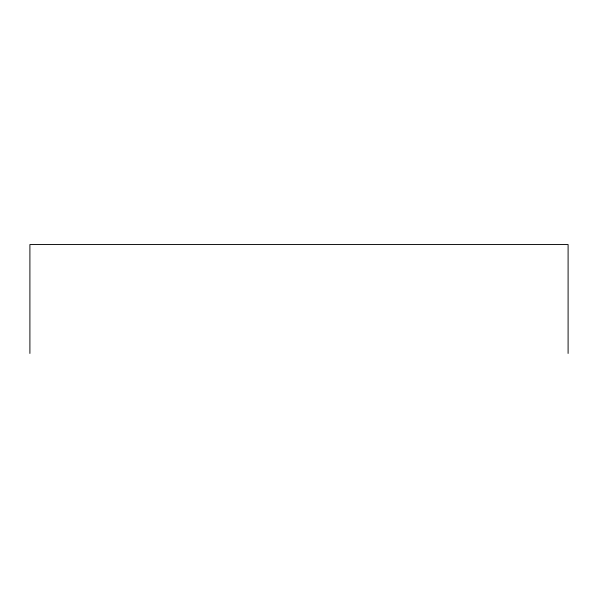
<?xml version="1.0" encoding="UTF-8"?>
<svg xmlns="http://www.w3.org/2000/svg" width="598" height="598" viewBox="0 0 598 598"><rect width="100%" height="100%" fill="white"/><g stroke="black" fill="none" stroke-linecap="round" stroke-linejoin="round"><path stroke-width="0.9" d="M568.1 353.448L568.1 244.552L29.9 244.552L29.9 353.448"/></g></svg>
